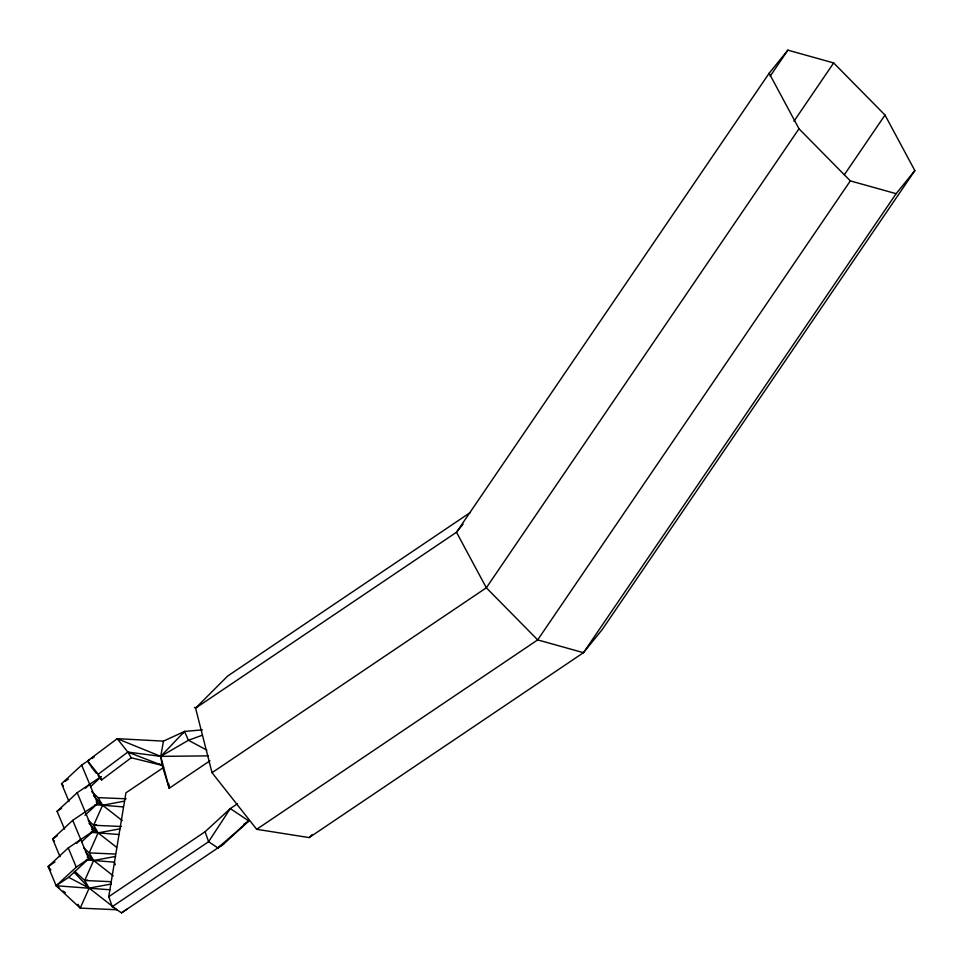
<?xml version="1.0" encoding="UTF-8"?>
<svg xmlns="http://www.w3.org/2000/svg" width="963" height="963" viewBox="0 0 963 963"><rect width="100%" height="100%" fill="white"/><g stroke="black" fill="none" stroke-linecap="round" stroke-linejoin="round"><path stroke-width="1.44" d="M127.26 909.036L121.519 912.852L112.262 906.665L108.759 896.673L125.912 792.838L163.602 767.439M202.447 729.858L184.511 731.435L163.469 741.125L160.737 756.376L162.157 765.392L169.223 788.252L209.982 760.77M116.595 847.308L98.118 832.875L93.652 825.267L102.584 805.261L98.13 797.653L91.569 791.55M101.043 776.647L77.196 792.718L93.23 831.117L68.241 847.958L48.15 866.556L56.167 885.755L80.23 908.121L116.884 909.758L89.174 888.115L84.708 880.507L93.64 860.501L89.186 852.893L83.709 847.801M470.257 512.521L227.689 676.026L195.573 708.142L212.029 772.699L256.688 829.312L309.171 837.593L583.47 652.685L602.2 629.597L914.85 170.595L885.009 115.054L833.669 62.944L787.878 50.148L769.148 73.236L456.498 532.25L195.573 708.142L194.418 707.372M770.135 76.209L787.878 50.148M793.957 121.254L833.669 62.944M769.148 73.236L798.989 128.777L486.339 587.791L212.029 772.699M844.455 174.604L885.009 115.054M914.85 170.595L896.12 193.683L850.329 180.888L537.679 639.901L256.688 829.312M896.12 193.683L583.47 652.685L537.679 639.901L486.339 587.791L456.498 532.25L463.059 524.173M206.864 750.129L188.435 740.27L184.511 731.435L160.737 756.376L127.814 752.067L117.209 738.681L87.597 760.866L90.341 765.429M309.171 837.593L312.277 834.488M182.44 733.409L184.511 731.435M69.011 801.529L61.572 783.701L81.662 765.104L89.619 759.735M92.039 758.639L94.157 756.677L91.882 758.206M64.545 829.143L57.094 811.315L77.196 792.718M85.454 788.216L89.679 784.291M90.546 786.651L101.115 776.852M81.662 765.104L97.696 803.491L72.719 820.332L52.628 838.942L60.067 856.769M85.009 815.24L97.696 803.491M76.51 843.456L80.736 839.531M81.59 841.891L93.23 831.117M72.719 820.332L88.752 858.731L76.27 867.157L56.167 885.755L59.622 888.368M109.878 889.764L56.167 885.755L68.662 877.341L88.752 858.731M108.759 896.673L205.095 831.731L230.301 808.583L237.524 803.72M121.519 912.852L223.597 844.094L248.803 820.945L230.301 808.583L208.598 841.722L112.262 906.665M205.095 831.731L208.598 841.722L217.855 847.909L248.803 820.945L243.832 824.292M131.233 757.761L101.621 779.946L98.202 774.252L127.814 752.067L162.157 765.392L131.233 757.761L127.814 752.067M64.978 781.402L68.385 779.103M57.094 811.315L61.644 808.258M57.166 835.872L52.628 838.942L54.47 841.205M54.963 861.969L48.15 866.556L50.907 869.95M217.855 847.909L223.597 844.094M202.374 735.214L188.435 740.27L160.737 756.376L117.209 738.681L163.469 741.125M124.672 801.096L102.584 805.261L95.084 804.719M120.062 828.806L98.118 832.875L90.618 832.345M115.596 856.42L93.64 860.501L86.14 859.959M111.118 884.046L89.174 888.115L68.662 877.341M88.187 820.187L93.652 825.267L96.577 824.906M74.861 871.359L84.708 880.507L87.621 880.146M208.453 755.871L160.737 756.376L169.223 788.252L168.85 783.87M98.13 797.653L126.129 798.784M93.652 825.267L121.507 826.507M115.572 854.061L89.186 852.893L98.118 832.875L88.945 823.245M84.708 880.507L111.094 881.687M123.3 806.91L102.584 805.261L96.18 801.89M118.822 834.524L98.118 832.875L91.702 829.504M159.473 764.032L162.157 765.392M87.236 857.13L93.64 860.501L113.273 875.824M63.089 890.968L65.388 892.701M122.229 820.584L102.584 805.261L93.423 795.619M798.989 128.777L850.329 180.888M85.49 851.93L93.64 860.501L114.344 862.15L115.283 864.81M73.886 872.057L89.174 888.115L80.23 908.121L78.003 904.317M61.572 783.701L63.414 785.964M87.597 760.866L98.202 774.252M91.016 766.572L96.324 773.253M98.082 775.492L101.621 779.946M68.241 847.958L76.27 867.157"/></g></svg>
